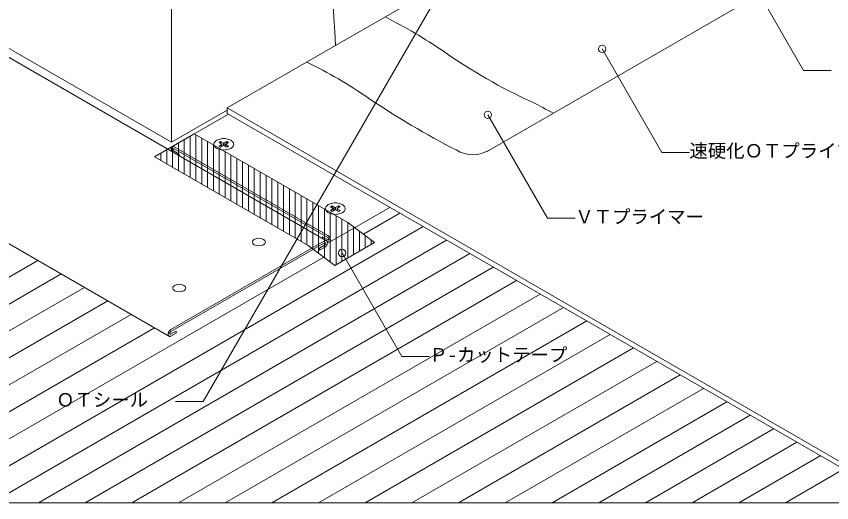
# Model space of a CAD drawing. Units: millimetres, scale not verified. Extents: x -690 to 690, y -477 to 478.
# Drawn here: x -244.8 to 198.8, y -477.5 to -212.8 of the extents above; entities that cross this region are included whole.
import ezdxf
from ezdxf.enums import TextEntityAlignment as Align

# ---------------------------------------------------------------- set-up
doc = ezdxf.new("R2010")
doc.units = ezdxf.units.MM
doc.header["$LTSCALE"] = 2
for name, color, linetype, lineweight in [('0-1_WAKU', 7, 'Continuous', 18), ('0-2_KUTAI', 3, 'Continuous', 18), ('0-3_BOUSUI', 1, 'Continuous', 18), ('0-4_MOJI', 7, 'Continuous', 18), ('0-5_HATCH', 9, 'Continuous', 18), ('0-6_KANAMONO', 4, 'Continuous', 18), ('0-7_KANAMONO_SCREW', 4, 'Continuous', 18)]:
    doc.layers.add(name, color=color, linetype=linetype, lineweight=lineweight)
doc.styles.add('ＭＳ ゴシック', font='')
doc.styles.get('ＭＳ ゴシック').set_extended_font_data('MS Gothic')

msp = doc.modelspace()

# ---------------------------------------------------------------- linework, layer by layer
at = {"layer": '0-1_WAKU'}
msp.add_lwpolyline([(-689.968, -477.478), (690.032, -477.478), (690.032, 477.522), (-689.968, 477.522)], close=True, dxfattribs=at)
at = {"layer": '0-2_KUTAI'}
msp.add_line((-160.333, -281.31), (-130.022, -263.81), dxfattribs=at)
msp.add_lwpolyline([(-420.141, -131.31), (-160.333, -281.31), (-160.333, -81.31)], dxfattribs=at)
at = {"layer": '0-3_BOUSUI'}
for p, q in [((10.93, -286.485), (457.601, -28.6)), ((-130.022, -262.711), (241.965, -477.478)), ((-130.022, -262.711), (-130.022, -265.711)), ((-130.022, -265.711), (236.769, -477.478))]:
    msp.add_line(p, q, dxfattribs=at)
msp.add_lwpolyline([(-130.022, -262.711), (-71.132, -228.711), (3.749, -185.479)], dxfattribs=at)
msp.add_lwpolyline([(-169.621, -289.277), (-147.971, -276.777), (-64.399, -325.027), (-49.893, -335.834), (-71.544, -348.334), (-86.05, -337.527)], close=True, dxfattribs=at)
for centre, radius, start, end in [((889.794, -166.682), 962.926, 176.4671, 183.69342), ((-162.944, -450.648), 265.522, 55.48248, 63.43417), ((167.632, 26.657), 315.085, 235.1351, 245.30656), ((-203.604, -476.123), 265.522, 55.48248, 63.8832), ((202.969, 121.295), 457.125, 235.92553, 242.87429), ((-323.342, -966.31), 792.809, 62.12663, 63.04739), ((3.584, -271.207), 16.953, 237.78149, 304.32056)]:
    msp.add_arc(centre, radius, start, end, dxfattribs=at)
at = {"layer": '0-4_MOJI'}
for p, q in [((145.981, -177.389), (183.481, -242.341)), ((-11.395, -194.222), (-143.111, -422.36)), ((73.883, -230.562), (106.383, -286.854)), ((183.481, -242.341), (198.481, -242.341)), ((11.756, -266.431), (44.256, -322.723)), ((106.383, -286.854), (121.383, -286.854)), ((44.256, -322.723), (59.256, -322.723)), ((-67.556, -341.584), (-35.056, -397.876)), ((-35.056, -397.876), (-20.056, -397.876)), ((-143.111, -422.36), (-158.111, -422.36))]:
    msp.add_line(p, q, dxfattribs=at)
for centre in [(73.883, -230.562), (11.756, -266.431), (-67.556, -341.584)]:
    msp.add_circle(centre, 2, dxfattribs=at)
at = {"layer": '0-5_HATCH'}
for p, q in [((-150.218, -300.479), (-150.218, -278.075)), ((-147.043, -302.312), (-147.043, -277.312)), ((-143.868, -304.146), (-143.868, -279.146)), ((-159.743, -294.98), (-159.743, -283.574)), ((-156.568, -296.813), (-156.568, -281.741)), ((-153.393, -298.646), (-153.393, -279.908)), ((-140.693, -305.979), (-140.693, -280.979)), ((-137.518, -307.812), (-137.518, -282.812)), ((-166.093, -291.314), (-166.093, -287.24)), ((-162.918, -293.147), (-162.918, -285.407)), ((-134.343, -309.645), (-134.343, -284.645)), ((-131.168, -311.478), (-131.168, -286.478)), ((-169.268, -289.481), (-169.268, -289.073)), ((-127.993, -313.311), (-127.993, -288.311)), ((-124.818, -315.144), (-124.818, -290.144)), ((-121.643, -316.977), (-121.643, -291.977)), ((-118.468, -318.81), (-118.468, -293.81)), ((-115.293, -320.643), (-115.293, -295.643)), ((-112.118, -322.476), (-112.118, -297.476)), ((-108.943, -324.31), (-108.943, -299.31)), ((-105.768, -326.143), (-105.768, -301.143)), ((-102.593, -327.976), (-102.593, -302.976)), ((-99.418, -329.809), (-99.418, -304.809)), ((-96.243, -331.642), (-96.243, -306.642)), ((-93.068, -333.475), (-93.068, -308.475)), ((-89.893, -335.308), (-89.893, -310.308)), ((-86.718, -337.141), (-86.718, -312.141)), ((-83.543, -339.394), (-83.543, -313.974)), ((-80.368, -341.76), (-80.368, -315.807)), ((-77.193, -344.125), (-77.193, -317.64)), ((-74.018, -346.491), (-74.018, -319.473)), ((-70.843, -347.929), (-70.843, -321.307)), ((-67.668, -346.096), (-67.668, -323.14)), ((-36.1, -319.937), (-55.892, -331.365)), ((-23.4, -327.27), (-283.568, -477.478)), ((-64.493, -344.263), (-64.493, -324.973)), ((-61.318, -342.43), (-61.318, -327.322)), ((-58.143, -340.597), (-58.143, -329.688)), ((-54.968, -338.764), (-54.968, -332.053)), ((-10.7, -334.602), (-258.168, -477.478)), ((-51.793, -336.931), (-51.793, -334.418)), ((-233.089, -345.681), (-461.368, -477.478)), ((-77.543, -343.865), (-308.968, -477.478)), ((2, -341.934), (-232.768, -477.478)), ((14.7, -349.267), (-207.368, -477.478)), ((-220.389, -353.013), (-435.968, -477.478)), ((27.4, -356.599), (-181.968, -477.478)), ((-207.689, -360.345), (-410.568, -477.478)), ((-194.989, -367.678), (-385.168, -477.478)), ((40.1, -363.931), (-156.568, -477.478)), ((52.8, -371.264), (-131.168, -477.478)), ((-182.289, -375.01), (-359.768, -477.478)), ((65.5, -378.596), (-105.768, -477.478)), ((-169.589, -382.342), (-334.368, -477.478)), ((78.2, -385.929), (-80.368, -477.478)), ((90.9, -393.261), (-54.968, -477.478)), ((103.6, -400.593), (-29.568, -477.478)), ((116.3, -407.926), (-4.168, -477.478)), ((129, -415.258), (21.232, -477.478)), ((141.7, -422.59), (46.632, -477.478)), ((154.4, -429.923), (72.032, -477.478)), ((167.1, -437.255), (97.432, -477.478)), ((179.8, -444.587), (122.832, -477.478)), ((192.5, -451.92), (148.232, -477.478)), ((205.2, -459.252), (173.632, -477.478))]:
    msp.add_line(p, q, dxfattribs=at)
at = {"layer": '0-6_KANAMONO'}
for p, q in [((-75.999, -334.927), (-517.103, -80.255)), ((-161.714, -386.889), (-602.818, -132.218)), ((-160.029, -283.739), (-129.413, -266.063)), ((-75.385, -332.095), (-158.957, -283.845)), ((-158.957, -284.945), (-75.385, -333.195)), ((-158.957, -284.945), (-75.385, -333.195)), ((-74.314, -335.701), (-41.555, -316.788)), ((-160.642, -383.283), (-77.071, -335.033)), ((-77.071, -336.133), (-160.642, -384.383)), ((-75.612, -335.464), (-75.385, -335.595))]:
    msp.add_line(p, q, dxfattribs=at)
for points in [[(-156.142, -288.495), (-156.142, -287.87), (-158.957, -286.245)], [(-156.142, -288.656), (-156.142, -287.87), (-158.957, -286.245)], [(-75.385, -334.495), (-78.2, -332.87), (-78.2, -333.656)], [(-75.385, -334.495), (-78.2, -332.87), (-78.2, -333.656)], [(-77.071, -338.533), (-79.885, -340.158), (-79.885, -339.058), (-77.071, -337.433)], [(-160.642, -385.683), (-157.828, -384.058), (-157.828, -385.158), (-160.642, -386.783)]]:
    msp.add_lwpolyline(points, dxfattribs=at)
for centre, radius, start, end in [((-131.907, -288.404), 9.045, 89.91198, 98.57049), ((-131.901, -288.692), 9.333, 81.56327, 89.95426), ((-159.649, -284.389), 0.753, 120.26843, 144.81701), ((-159.654, -284.395), 0.756, 95.22559, 119.68897), ((-159.634, -284.697), 1.058, 73.86419, 94.82155), ((-159.793, -285.265), 1.648, 59.51297, 74.04524), ((-135.388, -282.479), 1.895, 155.18299, 179.73157), ((-135.381, -282.459), 1.901, 180.31103, 204.77441), ((-134.708, -282.81), 2.651, 133.82578, 154.85996), ((-134.7, -282.124), 2.66, 205.17845, 226.13581), ((-133.694, -283.834), 4.093, 119.4236, 134.13461), ((-132.68, -285.591), 6.121, 108.45497, 119.61063), ((-132.085, -287.364), 7.99, 98.4225, 108.47645), ((-131.695, -287.336), 7.962, 71.50548, 81.59557), ((-131.102, -285.579), 6.108, 60.37751, 71.5569), ((-130.124, -283.875), 4.143, 45.95476, 60.48703), ((-129.087, -282.815), 2.66, 25.17845, 46.13581), ((-129.079, -282.13), 2.651, 313.82578, 334.85996), ((-128.406, -282.48), 1.901, 0.31103, 24.77441), ((-128.399, -282.461), 1.895, 335.18299, 359.73157), ((-158.845, -284.703), 1.628, 165.86539, 180.5764), ((-158.038, -284.703), 2.434, 180.38937, 191.54503), ((-159.399, -284.558), 1.054, 145.14004, 166.17422), ((-157.309, -284.556), 3.178, 191.52355, 201.5775), ((-156.916, -284.41), 3.598, 201.42951, 210.08802), ((-156.815, -284.355), 3.712, 210.04574, 215.89512), ((-158.915, -285.264), 0.605, 165.86539, 180.5764), ((-158.915, -285.264), 0.605, 165.86539, 180.5764), ((-158.616, -285.264), 0.904, 180.38937, 191.54503), ((-158.616, -285.264), 0.904, 180.38937, 191.54503), ((-158.345, -285.209), 1.18, 191.52355, 201.5775), ((-158.345, -285.209), 1.18, 191.52355, 201.5775), ((-159.121, -285.21), 0.392, 145.14004, 166.17422), ((-159.121, -285.21), 0.392, 145.14004, 166.17422), ((-159.214, -285.147), 0.28, 120.26843, 144.81701), ((-159.214, -285.147), 0.28, 120.26843, 144.81701), ((-158.199, -285.155), 1.336, 201.42951, 210.08802), ((-158.199, -285.155), 1.336, 201.42951, 210.08802), ((-159.216, -285.149), 0.281, 95.22559, 119.68897), ((-159.216, -285.149), 0.281, 95.22559, 119.68897), ((-158.161, -285.134), 1.379, 210.04574, 218.43673), ((-158.161, -285.134), 1.379, 210.04574, 218.43673), ((-158.32, -285.261), 1.176, 218.40443, 228.49452), ((-158.32, -285.261), 1.176, 218.40443, 228.49452), ((-159.208, -285.261), 0.393, 73.86419, 94.82155), ((-159.208, -285.261), 0.393, 73.86419, 94.82155), ((-158.501, -285.466), 0.902, 228.4431, 239.62249), ((-158.501, -285.466), 0.902, 228.4431, 239.62249), ((-159.267, -285.472), 0.612, 59.51297, 74.04524), ((-159.267, -285.472), 0.612, 59.51297, 74.04524), ((-133.663, -281.065), 4.143, 225.95476, 240.48703), ((-132.685, -279.36), 6.108, 240.37751, 251.5569), ((-132.092, -277.604), 7.962, 251.50548, 261.59557), ((-131.886, -276.248), 9.333, 261.56327, 269.95426), ((-131.88, -276.536), 9.045, 269.91198, 278.57049), ((-131.702, -277.576), 7.99, 278.4225, 288.47645), ((-131.107, -279.348), 6.121, 288.45497, 299.61063), ((-130.094, -281.105), 4.093, 299.4236, 314.13461), ((-72.058, -320.591), 6.121, 108.45497, 119.61063), ((-71.463, -322.364), 7.99, 98.4225, 108.47645), ((-71.286, -323.404), 9.045, 89.91198, 98.57049), ((-71.279, -323.692), 9.333, 81.56327, 89.95426), ((-71.074, -322.336), 7.962, 71.50548, 81.59557), ((-70.48, -320.579), 6.108, 60.37751, 71.5569), ((-74.76, -317.459), 1.901, 180.31103, 204.77441), ((-74.766, -317.479), 1.895, 155.18299, 179.73157), ((-74.086, -317.81), 2.651, 133.82578, 154.85996), ((-74.078, -317.124), 2.66, 205.17845, 226.13581), ((-73.072, -318.834), 4.093, 119.4236, 134.13461), ((-73.042, -316.065), 4.143, 225.95476, 240.48703), ((-69.472, -316.105), 4.093, 299.4236, 314.13461), ((-69.502, -318.875), 4.143, 45.95476, 60.48703), ((-68.466, -317.815), 2.66, 25.17845, 46.13581), ((-68.458, -317.13), 2.651, 313.82578, 334.85996), ((-67.784, -317.48), 1.901, 0.31103, 24.77441), ((-67.777, -317.461), 1.895, 335.18299, 359.73157), ((-72.063, -314.36), 6.108, 240.37751, 251.5569), ((-71.47, -312.604), 7.962, 251.50548, 261.59557), ((-71.264, -311.248), 9.333, 261.56327, 269.95426), ((-71.258, -311.536), 9.045, 269.91198, 278.57049), ((-71.08, -312.576), 7.99, 278.4225, 288.47645), ((-70.486, -314.348), 6.121, 288.45497, 299.61063), ((-76.614, -334.19), 2.429, 48.4431, 59.62249), ((-77.101, -334.744), 3.167, 38.40443, 48.49452), ((-76.235, -336.453), 1.648, 105.95476, 120.48703), ((-76.76, -336.66), 0.612, 105.95476, 120.48703), ((-76.819, -336.449), 0.393, 85.17845, 106.13581), ((-76.812, -336.337), 0.281, 60.31103, 84.77441), ((-77.866, -336.322), 1.379, 321.56327, 329.95426), ((-76.394, -335.885), 1.058, 85.17845, 106.13581), ((-76.814, -336.335), 0.28, 35.18299, 59.73157), ((-77.829, -336.343), 1.336, 329.91198, 338.57049), ((-76.906, -336.398), 0.392, 13.82578, 34.85996), ((-77.683, -336.397), 1.18, 338.4225, 348.47645), ((-77.112, -336.452), 0.605, 359.4236, 14.13461), ((-77.412, -336.452), 0.904, 348.45497, 359.61063), ((-76.374, -335.583), 0.756, 60.31103, 84.77441), ((-76.379, -335.577), 0.753, 35.18299, 59.73157), ((-79.112, -335.598), 3.598, 329.91198, 338.57049), ((-76.628, -335.746), 1.054, 13.82578, 34.85996), ((-78.718, -335.744), 3.178, 338.4225, 348.47645), ((-77.183, -335.891), 1.628, 359.4236, 14.13461), ((-77.99, -335.891), 2.434, 348.45497, 359.61063), ((-75.842, -333.973), 0.902, 48.4431, 59.62249), ((-75.842, -333.973), 0.902, 48.4431, 59.62249), ((-75.075, -333.967), 0.612, 239.51297, 254.04524), ((-75.075, -333.967), 0.612, 239.51297, 254.04524), ((-74.549, -334.175), 1.648, 239.51297, 254.04524), ((-76.023, -334.179), 1.176, 38.40443, 48.49452), ((-76.023, -334.179), 1.176, 38.40443, 48.49452), ((-75.134, -334.178), 0.393, 253.86419, 274.82155), ((-75.134, -334.178), 0.393, 253.86419, 274.82155), ((-76.181, -334.305), 1.379, 30.04574, 38.43673), ((-76.181, -334.305), 1.379, 30.04574, 38.43673), ((-75.126, -334.29), 0.281, 275.22559, 299.68897), ((-75.126, -334.29), 0.281, 275.22559, 299.68897), ((-74.708, -334.743), 1.058, 253.86419, 274.82155), ((-76.144, -334.285), 1.336, 21.42951, 30.08802), ((-76.144, -334.285), 1.336, 21.42951, 30.08802), ((-75.128, -334.292), 0.28, 300.26843, 324.81701), ((-75.128, -334.292), 0.28, 300.26843, 324.81701), ((-75.221, -334.23), 0.392, 325.14004, 346.17422), ((-75.221, -334.23), 0.392, 325.14004, 346.17422), ((-75.997, -334.231), 1.18, 11.52355, 21.5775), ((-75.997, -334.231), 1.18, 11.52355, 21.5775), ((-75.727, -334.176), 0.904, 0.38937, 11.54503), ((-75.727, -334.176), 0.904, 0.38937, 11.54503), ((-75.427, -334.176), 0.605, 345.86539, 0.5764), ((-75.427, -334.176), 0.605, 345.86539, 0.5764), ((-77.527, -335.085), 3.712, 30.04574, 38.43673), ((-74.688, -335.044), 0.756, 275.22559, 299.68897), ((-77.427, -335.03), 3.598, 21.42951, 30.08802), ((-74.694, -335.05), 0.753, 300.26843, 324.81701), ((-77.033, -334.884), 3.178, 11.52355, 21.5775), ((-74.943, -334.882), 1.054, 325.14004, 346.17422), ((-76.304, -334.736), 2.434, 0.38937, 11.54503), ((-75.497, -334.736), 1.628, 345.86539, 0.5764), ((-77.527, -336.654), 0.902, 300.37751, 311.5569), ((-78.299, -336.437), 2.429, 300.37751, 311.5569), ((-77.708, -336.449), 1.176, 311.50548, 321.59557), ((-78.786, -335.883), 3.167, 311.50548, 321.59557), ((-79.212, -335.543), 3.712, 321.56327, 329.95426), ((-159.723, -385.924), 2.434, 168.45497, 179.61063), ((-158.995, -386.072), 3.178, 158.4225, 168.47645), ((-158.601, -386.218), 3.598, 149.91198, 158.57049), ((-158.501, -386.273), 3.712, 141.56327, 149.95426), ((-158.927, -385.932), 3.167, 131.50548, 141.59557), ((-160.601, -385.364), 0.605, 179.4236, 194.13461), ((-160.301, -385.364), 0.904, 168.45497, 179.61063), ((-160.03, -385.419), 1.18, 158.4225, 168.47645), ((-160.807, -385.418), 0.392, 193.82578, 214.85996), ((-159.884, -385.473), 1.336, 149.91198, 158.57049), ((-160.899, -385.48), 0.28, 215.18299, 239.73157), ((-159.847, -385.493), 1.379, 141.56327, 149.95426), ((-160.901, -385.478), 0.281, 240.31103, 264.77441), ((-159.414, -385.379), 2.429, 120.37751, 131.5569), ((-160.005, -385.367), 1.176, 131.50548, 141.59557), ((-160.894, -385.366), 0.393, 265.17845, 286.13581), ((-160.186, -385.161), 0.902, 120.37751, 131.5569), ((-160.953, -385.155), 0.612, 285.95476, 300.48703), ((-160.53, -385.924), 1.628, 179.4236, 194.13461), ((-161.085, -386.07), 1.054, 193.82578, 214.85996), ((-161.334, -386.238), 0.753, 215.18299, 239.73157), ((-161.339, -386.232), 0.756, 240.31103, 264.77441), ((-161.319, -385.931), 1.058, 265.17845, 286.13581), ((-161.478, -385.363), 1.648, 285.95476, 300.48703)]:
    msp.add_arc(centre, radius, start, end, dxfattribs=at)
for centre in [(-112.793, -335.657), (-156.095, -360.657)]:
    msp.add_ellipse(centre, major_axis=(-3.552, 0), ratio=0.57735, dxfattribs=at)
at = {"layer": '0-7_KANAMONO_SCREW'}
for p, q in [((-133.626, -280.97), (-134.492, -281.47)), ((-134.492, -281.47), (-132.976, -282.345)), ((-134.492, -283.47), (-132.976, -282.595)), ((-133.626, -283.97), (-134.492, -283.47)), ((-132.11, -281.845), (-133.626, -280.97)), ((-133.626, -280.97), (-133.279, -282.17)), ((-132.11, -283.095), (-133.626, -283.97)), ((-132.886, -282.47), (-132.886, -283.543)), ((-132.11, -281.845), (-132.11, -283.095)), ((-131.677, -281.845), (-130.162, -280.97)), ((-131.677, -281.845), (-131.677, -283.095)), ((-131.677, -283.095), (-130.162, -283.97)), ((-130.901, -282.47), (-130.901, -283.543)), ((-129.295, -281.47), (-130.811, -282.345)), ((-129.295, -283.47), (-130.811, -282.595)), ((-130.162, -280.97), (-130.508, -282.17)), ((-130.162, -280.97), (-129.295, -281.47)), ((-130.162, -283.97), (-129.295, -283.47)), ((-73.004, -315.97), (-73.87, -316.47)), ((-73.87, -316.47), (-72.354, -317.345)), ((-73.87, -318.47), (-72.354, -317.595)), ((-73.004, -318.97), (-73.87, -318.47)), ((-71.488, -316.845), (-73.004, -315.97)), ((-73.004, -315.97), (-72.657, -317.17)), ((-71.488, -318.095), (-73.004, -318.97)), ((-72.265, -317.47), (-72.265, -318.543)), ((-71.488, -316.845), (-71.488, -318.095)), ((-71.055, -316.845), (-69.54, -315.97)), ((-71.055, -316.845), (-71.055, -318.095)), ((-71.055, -318.095), (-69.54, -318.97)), ((-70.279, -317.47), (-70.279, -318.543)), ((-68.674, -316.47), (-70.189, -317.345)), ((-68.674, -318.47), (-70.189, -317.595)), ((-69.54, -315.97), (-69.886, -317.17)), ((-69.54, -315.97), (-68.674, -316.47)), ((-69.54, -318.97), (-68.674, -318.47))]:
    msp.add_line(p, q, dxfattribs=at)
for centre, radius, start, end in [((-133.092, -282.55), 0.235, 45.95476, 60.48703), ((-133.09, -282.392), 0.233, 299.4236, 314.13461), ((-133.033, -282.45), 0.151, 313.82578, 334.85996), ((-133.033, -282.489), 0.151, 25.17845, 46.13581), ((-132.994, -282.47), 0.108, 0.31103, 24.77441), ((-132.994, -282.469), 0.108, 335.18299, 359.73157), ((-131.939, -281.543), 0.347, 240.37751, 251.5569), ((-131.938, -283.397), 0.348, 108.45497, 119.61063), ((-131.905, -281.443), 0.452, 251.50548, 261.59557), ((-131.904, -283.498), 0.454, 98.4225, 108.47645), ((-131.893, -281.366), 0.53, 261.56327, 269.95426), ((-131.894, -283.557), 0.514, 89.91198, 98.57049), ((-131.893, -281.383), 0.514, 269.91198, 278.57049), ((-131.894, -283.573), 0.53, 81.56327, 89.95426), ((-131.883, -281.442), 0.454, 278.4225, 288.47645), ((-131.882, -283.496), 0.452, 71.50548, 81.59557), ((-131.849, -281.542), 0.348, 288.45497, 299.61063), ((-131.849, -283.396), 0.347, 60.37751, 71.5569), ((-130.793, -282.47), 0.108, 155.18299, 179.73157), ((-130.793, -282.469), 0.108, 180.31103, 204.77441), ((-130.754, -282.45), 0.151, 205.17845, 226.13581), ((-130.754, -282.489), 0.151, 133.82578, 154.85996), ((-130.697, -282.547), 0.233, 119.4236, 134.13461), ((-130.695, -282.39), 0.235, 225.95476, 240.48703), ((-72.469, -317.392), 0.233, 299.4236, 314.13461), ((-72.47, -317.55), 0.235, 45.95476, 60.48703), ((-72.411, -317.45), 0.151, 313.82578, 334.85996), ((-72.411, -317.489), 0.151, 25.17845, 46.13581), ((-72.373, -317.47), 0.108, 0.31103, 24.77441), ((-72.372, -317.469), 0.108, 335.18299, 359.73157), ((-71.317, -316.543), 0.347, 240.37751, 251.5569), ((-71.316, -318.397), 0.348, 108.45497, 119.61063), ((-71.283, -316.443), 0.452, 251.50548, 261.59557), ((-71.283, -318.498), 0.454, 98.4225, 108.47645), ((-71.273, -318.557), 0.514, 89.91198, 98.57049), ((-71.271, -316.366), 0.53, 261.56327, 269.95426), ((-71.271, -316.383), 0.514, 269.91198, 278.57049), ((-71.272, -318.573), 0.53, 81.56327, 89.95426), ((-71.261, -316.442), 0.454, 278.4225, 288.47645), ((-71.261, -318.496), 0.452, 71.50548, 81.59557), ((-71.227, -316.542), 0.348, 288.45497, 299.61063), ((-71.227, -318.396), 0.347, 60.37751, 71.5569), ((-70.171, -317.47), 0.108, 155.18299, 179.73157), ((-70.171, -317.469), 0.108, 180.31103, 204.77441), ((-70.133, -317.489), 0.151, 133.82578, 154.85996), ((-70.132, -317.45), 0.151, 205.17845, 226.13581), ((-70.075, -317.547), 0.233, 119.4236, 134.13461), ((-70.073, -317.39), 0.235, 225.95476, 240.48703)]:
    msp.add_arc(centre, radius, start, end, dxfattribs=at)

# ---------------------------------------------------------------- texts
at = {"layer": '0-4_MOJI', "style": 'ＭＳ ゴシック'}
for s, p in [('速硬化ＯＴプライマーＭブルー', (121.383, -291.854)), ('ＶＴプライマー', (59.256, -327.723)), ('Ｐ-カットテープ', (-20.056, -402.876)), ('ＯＴシール', (-223.085, -427.36))]:
    msp.add_text(s, height=7.331, dxfattribs=at).set_placement(p, align=Align.BOTTOM_LEFT)

doc.saveas('drawing.dxf')
